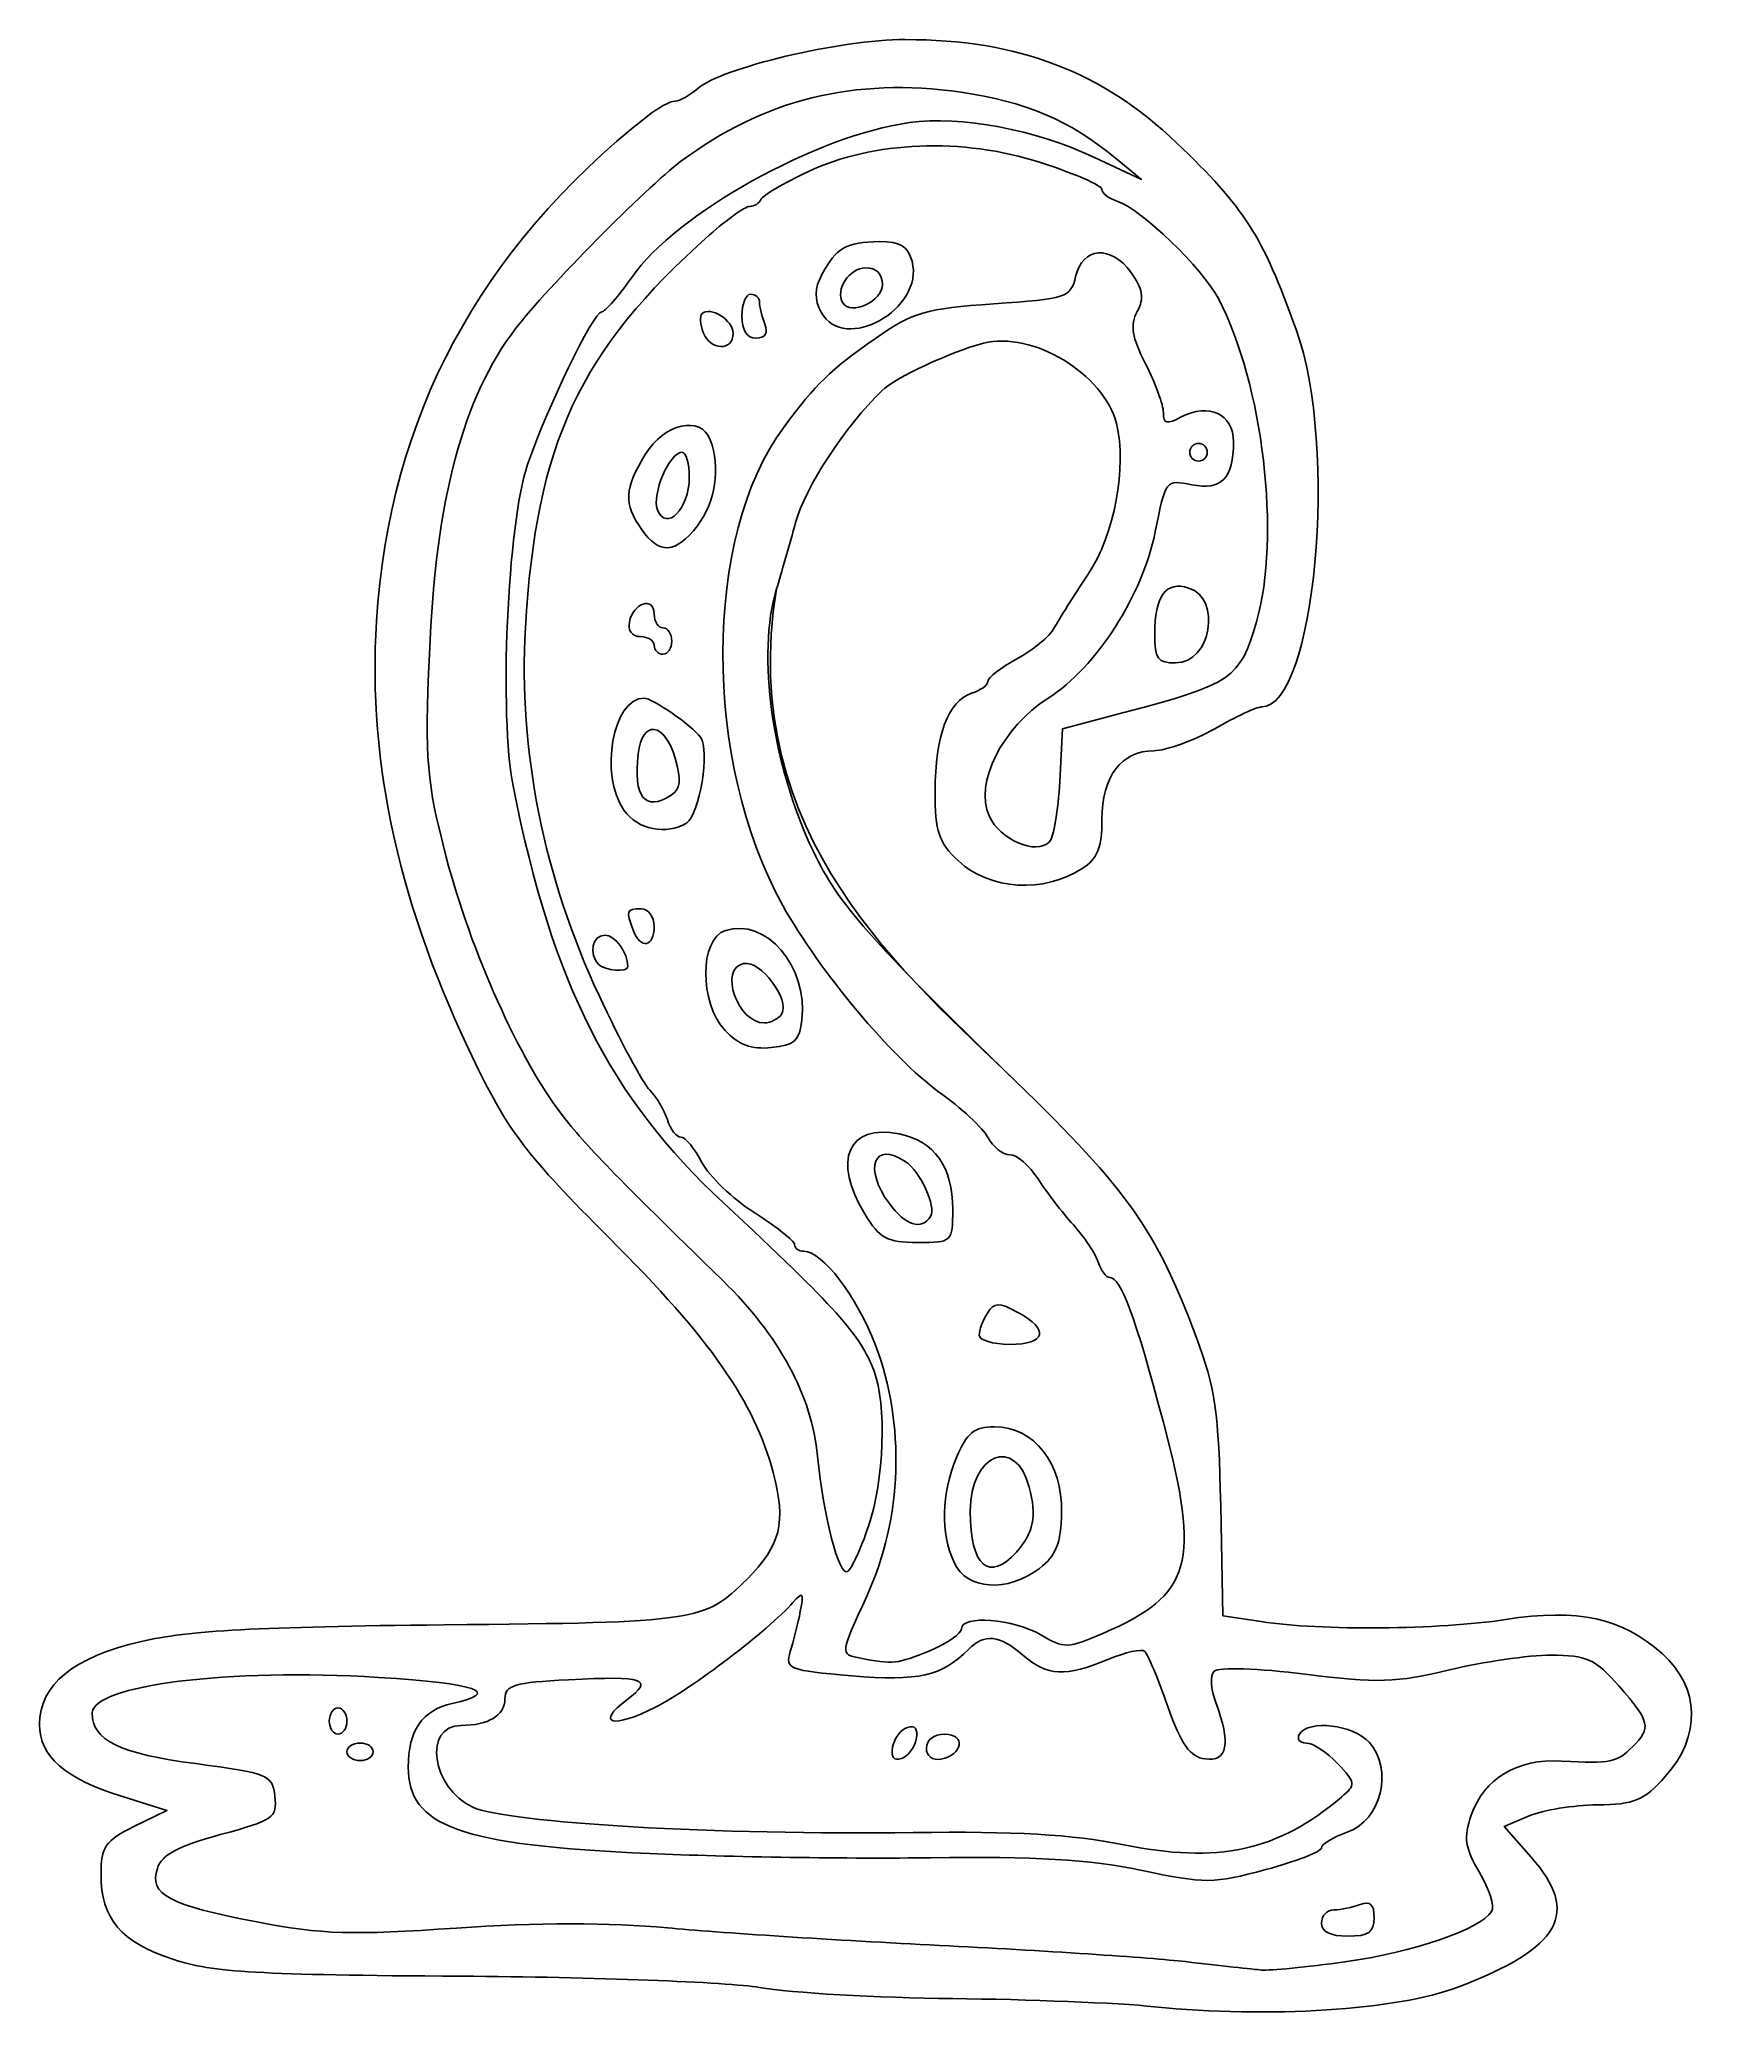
# Model space of a CAD drawing. Extents: x 36.6 to 90, y 140.5 to 204.1.
import ezdxf

# ---------------------------------------------------------------- set-up
doc = ezdxf.new("R2010")
doc.units = 0
doc.layers.add('Layer_1', color=7, linetype='CONTINUOUS')

msp = doc.modelspace()

# ---------------------------------------------------------------- linework, layer by layer
at = {"layer": 'Layer_1', "color": 7}
for points in [[(70.505433, 200.288653), (72.017057, 199.574594), (71.170391, 200.276577)], [(63.691502, 196.20761), (63.691502, 196.20761)], [(61.72478, 195.311546), (61.724769, 195.311546)], [(57.929498, 194.662867), (57.929498, 194.662867)], [(59.175946, 195.186917), (59.175946, 195.186917)], [(74.133724, 190.812472), (74.133724, 190.812472)], [(57.482613, 190.000361), (57.482613, 190.000361)], [(55.946393, 188.335269), (55.946393, 188.335269)], [(56.353724, 184.603583), (56.353724, 184.603583)], [(72.444712, 184.956361), (72.444712, 184.956361)], [(69.391002, 180.228605), (69.477055, 181.921408), (71.45261, 182.445599)], [(56.895424, 179.785776), (56.895424, 179.785776)], [(55.381948, 179.304158), (55.381948, 179.304158)], [(55.678364, 175.454444), (55.678364, 175.454444)], [(54.566318, 174.34951), (54.566318, 174.34951)], [(60.453617, 172.762662), (60.453617, 172.762662)], [(58.637345, 172.22307), (58.637359, 172.22307)], [(63.123964, 166.329694), (63.123964, 166.329694)], [(65.24012, 166.253305), (65.24012, 166.253305)], [(66.800267, 162.435022), (66.800267, 162.435028)], [(74.56402, 156.945805), (74.634431, 153.418028), (75.865744, 153.227279)], [(63.241753, 156.290852), (63.241753, 156.290852)], [(67.996734, 155.464139), (67.996734, 155.464139)], [(65.994582, 155.12464), (65.994582, 155.12464)], [(65.209256, 152.292926), (65.209259, 152.292926)], [(45.911502, 150.031361), (45.911502, 150.031361)], [(46.475946, 149.043583), (46.475946, 149.043583)], [(64.017327, 149.199361), (64.017327, 149.199361)], [(65.102613, 149.164002), (65.102613, 149.164002)], [(39.632057, 146.638158), (40.690391, 147.159496), (39.231214, 147.614111)], [(84.47948, 146.982108), (83.677455, 146.639425), (84.545526, 145.654283)], [(77.802613, 143.54025), (77.802613, 143.54025)], [(78.558303, 142.291933), (78.558303, 142.291939)], [(72.440391, 140.849617), (72.440391, 140.849617)]]:
    msp.add_lwpolyline(points, dxfattribs=at)
at = {"layer": 'Layer_1', "color": 1}
for points in [[(74.56402, 156.945805), (74.634431, 153.418028), (75.865744, 153.227279)], [(39.632057, 146.638158), (40.690391, 147.159496), (39.231214, 147.614111)], [(84.47948, 146.982108), (83.677455, 146.639425), (84.545526, 145.654283)], [(72.440394, 140.849617), (72.440391, 140.849617)]]:
    msp.add_lwpolyline(points, dxfattribs=at)
for points in [[(57.742613, 202.495524), (58.50564, 203.170537), (62.33642, 204.076917), (64.426321, 204.076917)], [(64.426321, 204.076917), (68.056241, 204.076917), (70.744475, 203.053796), (73.145946, 200.758294)], [(57.023903, 202.101361), (57.174138, 202.101361), (57.497557, 202.278735), (57.742613, 202.495524)], [(56.125578, 201.607472), (56.469421, 201.879111), (56.873668, 202.101361), (57.023903, 202.101361)], [(47.427707, 185.381128), (47.834796, 191.936944), (50.73635, 197.349955), (56.125578, 201.607472)], [(73.145946, 200.758294), (75.337983, 198.662988), (75.890588, 197.801059), (76.989336, 194.763583)], [(71.211067, 191.738655), (70.811184, 193.331918), (68.497823, 194.726499), (66.937057, 194.315186)], [(76.989336, 194.763583), (78.360781, 190.972238), (77.595284, 182.628028), (75.876023, 182.628028)], [(66.937057, 194.315186), (65.856479, 194.030418), (64.111928, 193.215925), (63.673965, 192.791716)], [(63.673965, 192.791716), (62.496336, 191.651073), (61.21744, 189.69709), (60.90081, 188.554694)], [(70.304217, 186.892637), (71.153119, 188.163921), (71.561094, 190.344045), (71.211067, 191.738655)], [(60.90081, 188.554694), (60.707211, 187.856194), (60.430416, 186.894677), (60.285712, 186.41799)], [(60.285712, 186.41799), (58.967093, 178.472317), (64.523171, 173.953296), (67.967047, 170.600676)], [(69.214241, 185.16538), (69.358789, 185.434073), (69.84928, 186.211338), (70.304217, 186.892637)], [(50.609187, 171.170398), (48.169457, 176.164857), (47.140746, 180.75981), (47.427707, 185.381128)], [(68.014796, 184.172441), (68.529942, 184.449865), (69.069692, 184.896688), (69.214241, 185.16538)], [(67.078169, 183.449272), (67.078169, 183.569589), (67.499651, 183.895016), (68.014796, 184.172441)], [(66.556554, 183.064956), (66.843442, 183.156009), (67.078169, 183.328952), (67.078169, 183.449272)], [(65.384835, 179.920162), (65.384835, 181.700169), (65.804392, 182.82623), (66.556554, 183.064956)], [(75.876023, 182.628028), (75.725559, 182.628028), (75.049736, 182.312057), (74.374197, 181.92587)], [(74.374197, 181.92587), (73.698659, 181.539686), (72.816379, 181.222186), (72.413577, 181.220315)], [(72.413577, 181.220315), (71.367975, 181.21546), (70.747057, 180.393418), (70.747057, 179.013977)], [(66.131601, 177.675663), (65.498444, 178.262453), (65.384835, 178.60392), (65.384835, 179.920162)], [(70.747057, 179.013977), (70.747057, 178.109955), (70.602402, 177.749537), (70.112057, 177.431837)], [(70.112057, 177.431837), (68.878233, 176.632425), (67.142552, 176.738747), (66.131601, 177.675663)], [(54.912099, 165.558415), (52.265676, 168.201104), (51.697958, 168.941537), (50.609187, 171.170398)], [(67.967047, 170.600676), (71.604767, 167.064821), (72.477009, 165.830195), (73.777148, 162.376695)], [(60.178998, 158.016794), (59.581121, 160.28323), (58.166982, 162.308126), (54.912099, 165.558415)], [(73.777148, 162.376695), (74.382252, 160.769378), (74.504556, 159.925271), (74.56402, 156.945805)], [(59.329961, 154.585477), (60.423786, 155.679302), (60.603754, 156.406623), (60.178998, 158.016794)], [(49.596751, 153.122521), (57.779135, 153.203031), (57.977301, 153.232817), (59.329961, 154.585477)], [(75.865744, 153.227279), (77.77765, 152.931098), (81.58756, 152.963794), (83.720195, 153.294682)], [(83.720195, 153.294682), (86.061841, 153.658004), (87.459157, 153.353419), (88.753944, 152.197431)], [(39.870425, 152.590902), (41.359472, 152.938622), (43.654269, 153.06405), (49.596751, 153.122521)], [(36.598169, 149.919451), (36.598169, 151.200673), (37.672323, 152.077605), (39.870425, 152.590902)], [(88.753944, 152.197431), (89.976836, 151.105634), (90.016528, 149.549119), (88.854661, 148.247748)], [(39.231214, 147.614111), (37.415871, 148.179693), (36.598169, 148.895623), (36.598169, 149.919451)], [(88.854661, 148.247748), (88.164803, 147.475054), (87.860652, 147.34848), (86.667439, 147.337522)], [(86.667439, 147.337522), (85.905173, 147.330523), (84.920593, 147.170584), (84.47948, 146.982108)], [(38.573724, 145.102996), (38.573724, 145.993695), (38.702254, 146.180134), (39.632057, 146.638158)], [(84.545526, 145.654283), (86.132918, 143.852805), (85.506616, 142.742681), (82.189983, 141.479062)], [(40.912593, 142.363835), (39.213209, 142.925782), (38.573724, 143.674712), (38.573724, 145.102996)], [(50.144835, 141.829721), (43.645421, 141.869624), (42.144566, 141.956453), (40.912593, 142.363835)], [(59.740391, 141.467393), (58.731446, 141.640468), (54.413446, 141.803516), (50.144835, 141.829721)], [(65.94928, 141.110147), (63.543335, 141.133572), (60.749335, 141.294317), (59.740391, 141.467393)], [(82.189983, 141.479062), (80.254771, 140.74176), (76.095456, 140.473228), (72.440394, 140.849617)], [(72.440391, 140.849617), (71.276224, 140.969499), (68.355224, 141.08674), (65.94928, 141.110147)]]:
    msp.add_open_spline(points, degree=3, dxfattribs=at)
at = {"layer": 'Layer_1', "color": 7}
for points in [[(57.742613, 202.495524), (58.50564, 203.170537), (62.33642, 204.076917), (64.426321, 204.076917)], [(64.426321, 204.076917), (68.056241, 204.076917), (70.744475, 203.053796), (73.145946, 200.758294)], [(57.023903, 202.101361), (57.174138, 202.101361), (57.497557, 202.278735), (57.742613, 202.495524)], [(66.217332, 202.385593), (62.777881, 202.873394), (59.881361, 202.156744), (57.20441, 200.155639)], [(71.170391, 200.276577), (69.732593, 201.468672), (68.259339, 202.095985), (66.217332, 202.385593)], [(56.125578, 201.607472), (56.469421, 201.879111), (56.873668, 202.101361), (57.023903, 202.101361)], [(64.555737, 201.406998), (66.217969, 201.636942), (68.598373, 201.189507), (70.505433, 200.288653)], [(47.427707, 185.381128), (47.834796, 191.936944), (50.73635, 197.349955), (56.125578, 201.607472)], [(55.632886, 196.434864), (57.047875, 198.476691), (61.563747, 200.9931), (64.555737, 201.406998)], [(68.767031, 200.127242), (66.252894, 200.935645), (63.40788, 200.821624), (61.29261, 199.827691)], [(73.145946, 200.758294), (75.337983, 198.662988), (75.890588, 197.801059), (76.989336, 194.763583)], [(57.20441, 200.155639), (56.107934, 199.33599), (52.888159, 196.079331), (51.910965, 194.801559)], [(61.29261, 199.827691), (60.516499, 199.463007), (59.839166, 199.063394), (59.787426, 198.939662)], [(70.747055, 199.262767), (70.747055, 199.388062), (69.856045, 199.777078), (68.767031, 200.127242)], [(71.252596, 198.8745), (70.974548, 198.962748), (70.747055, 199.137469), (70.747055, 199.262767)], [(59.427127, 198.714694), (59.280702, 198.714694), (58.697201, 198.301944), (58.130457, 197.797472)], [(59.787426, 198.939662), (59.735683, 198.81593), (59.573549, 198.714694), (59.427127, 198.714694)], [(74.492254, 195.751361), (73.980463, 196.726467), (71.99755, 198.638063), (71.252596, 198.8745)], [(58.130457, 197.797472), (53.948928, 194.075393), (52.559077, 191.108086), (52.214972, 185.168028)], [(61.748278, 196.527472), (62.196893, 197.379354), (62.540775, 197.576365), (63.588042, 197.581485)], [(63.588042, 197.581485), (64.268432, 197.584815), (64.511614, 197.439377), (64.642636, 196.950805)], [(69.900131, 196.456917), (70.122802, 197.411926), (71.037611, 197.485213), (71.675554, 196.599151)], [(64.642636, 196.950805), (65.052253, 195.423337), (62.447972, 193.960243), (61.72478, 195.311546)], [(63.157252, 196.739139), (62.617517, 196.739139), (62.158403, 196.035951), (62.420867, 195.611277)], [(63.691502, 196.20761), (63.691502, 196.540976), (63.492326, 196.739139), (63.157252, 196.739139)], [(71.675554, 196.599151), (72.067584, 196.054645), (72.113244, 195.77143), (71.879437, 195.334558)], [(54.666888, 195.328028), (54.776316, 195.328028), (55.211015, 195.826105), (55.632886, 196.434864)], [(61.724769, 195.311546), (61.49533, 195.740253), (61.501488, 196.058862), (61.748278, 196.527472)], [(62.420867, 195.611277), (62.68041, 195.191331), (63.691502, 195.665856), (63.691502, 196.20761)], [(67.270246, 195.581963), (69.607577, 195.742564), (69.744169, 195.788008), (69.900131, 196.456917)], [(52.283651, 190.41663), (52.881688, 192.1846), (54.407023, 195.328028), (54.666888, 195.328028)], [(57.887131, 195.262177), (58.14964, 195.524683), (58.893724, 195.058356), (58.893724, 194.631328)], [(59.175946, 195.186917), (59.175946, 195.574972), (59.302946, 195.892472), (59.458169, 195.892472)], [(59.458169, 195.892472), (59.613391, 195.892472), (59.740391, 195.775858), (59.740391, 195.633333)], [(59.740391, 195.633333), (59.740391, 195.490805), (59.817477, 195.173305), (59.911697, 194.927777)], [(63.472071, 194.474305), (64.659787, 195.310431), (65.073239, 195.431008), (67.270246, 195.581963)], [(71.879437, 195.334558), (71.645667, 194.897755), (71.706382, 194.520263), (72.150382, 193.649948)], [(75.713062, 185.360653), (76.504055, 188.081574), (75.923264, 193.024891), (74.492254, 195.751361)], [(51.910965, 194.801559), (50.195401, 192.558296), (49.338769, 189.332716), (49.127695, 184.321361)], [(57.929498, 194.662867), (57.831626, 194.917916), (57.812562, 195.187605), (57.887131, 195.262177)], [(58.893724, 194.631328), (58.893724, 194.053535), (58.154037, 194.077727), (57.929498, 194.662867)], [(59.629475, 194.481361), (59.333858, 194.481361), (59.175946, 194.727027), (59.175946, 195.186917)], [(59.911697, 194.927777), (60.024109, 194.634833), (59.927078, 194.481361), (59.629475, 194.481361)], [(71.211067, 191.738655), (70.811184, 193.331918), (68.497823, 194.726499), (66.937057, 194.315186)], [(76.989336, 194.763583), (78.360781, 190.972238), (77.595284, 182.628028), (75.876023, 182.628028)], [(60.510841, 191.599768), (61.607025, 193.067422), (61.959163, 193.40925), (63.472071, 194.474305)], [(66.937057, 194.315186), (65.856479, 194.030418), (64.111928, 193.215925), (63.673965, 192.791716)], [(72.150382, 193.649948), (72.465108, 193.033039), (72.72261, 192.328265), (72.72261, 192.083784)], [(63.673965, 192.791716), (62.496336, 191.651073), (61.21744, 189.69709), (60.90081, 188.554694)], [(72.72261, 192.083784), (72.72261, 191.723988), (72.832206, 191.697933), (73.297714, 191.947065)], [(73.297714, 191.947065), (74.178205, 192.418291), (74.981141, 192.035163), (74.976067, 191.146231)], [(56.068409, 190.741917), (56.679217, 191.743712), (57.85275, 192.008126), (58.157974, 191.212723)], [(60.486993, 176.245871), (57.911972, 180.859025), (57.923275, 188.135332), (60.510841, 191.599768)], [(70.304217, 186.892637), (71.153119, 188.163921), (71.561094, 190.344045), (71.211067, 191.738655)], [(57.248081, 190.812472), (56.845017, 190.812472), (56.269726, 189.462885), (56.460675, 188.965283)], [(57.482613, 190.000361), (57.482613, 190.447023), (57.377073, 190.812472), (57.248081, 190.812472)], [(58.157974, 191.212723), (58.493474, 190.338423), (58.320562, 189.184177), (57.744352, 188.451644)], [(73.851502, 191.094694), (73.69628, 191.094694), (73.56928, 190.967694), (73.56928, 190.812472)], [(73.56928, 190.812472), (73.56928, 190.65725), (73.69628, 190.53025), (73.851502, 190.53025)], [(74.976067, 191.146231), (74.969322, 189.964758), (74.591514, 189.577914), (73.631837, 189.76985)], [(74.133724, 190.812472), (74.133724, 190.967694), (74.006724, 191.094694), (73.851502, 191.094694)], [(73.851502, 190.53025), (74.006724, 190.53025), (74.133724, 190.65725), (74.133724, 190.812472)], [(51.827252, 180.036818), (51.362839, 182.358895), (51.632493, 188.491623), (52.283651, 190.41663)], [(55.946393, 188.335269), (55.369282, 189.159212), (55.393395, 189.634812), (56.068409, 190.741917)], [(56.460675, 188.965283), (56.738585, 188.241058), (57.482613, 188.994653), (57.482613, 190.000361)], [(73.631837, 189.76985), (72.799806, 189.936254), (72.786999, 189.91982), (72.462195, 188.268871)], [(57.744352, 188.451644), (57.029878, 187.543337), (56.524017, 187.510593), (55.946393, 188.335269)], [(60.90081, 188.554694), (60.707211, 187.856194), (60.430416, 186.894677), (60.285712, 186.41799)], [(72.462195, 188.268871), (72.060294, 186.226045), (70.562044, 183.891689), (69.022894, 182.91025)], [(60.285712, 186.41799), (59.643989, 184.304018), (60.14216, 180.762536), (61.473227, 177.975964)], [(69.214241, 185.16538), (69.358789, 185.434073), (69.84928, 186.211338), (70.304217, 186.892637)], [(72.444712, 184.956361), (72.45061, 186.207997), (72.797261, 186.683059), (73.534044, 186.449209)], [(73.534044, 186.449209), (74.607773, 186.108423), (74.248625, 184.039139), (73.115751, 184.039139)], [(55.55692, 185.356307), (55.676518, 185.972982), (56.353724, 186.192743), (56.353724, 185.614879)], [(50.609187, 171.170398), (48.169457, 176.164857), (47.140746, 180.75981), (47.427707, 185.381128)], [(52.214972, 185.168028), (51.986891, 181.230858), (52.805694, 177.143107), (54.582449, 173.348744)], [(55.909698, 184.885805), (55.646882, 184.885805), (55.502909, 185.077821), (55.55692, 185.356307)], [(56.353724, 185.614879), (56.353724, 185.369111), (56.480724, 185.168028), (56.635946, 185.168028)], [(56.635946, 185.168028), (56.791169, 185.168028), (56.918169, 184.977528), (56.918169, 184.744694)], [(68.014796, 184.172441), (68.529942, 184.449865), (69.069692, 184.896688), (69.214241, 185.16538)], [(71.45261, 182.445599), (74.951697, 183.37404), (75.181183, 183.531057), (75.713062, 185.360653)], [(56.353724, 184.603583), (56.353724, 184.758805), (56.153911, 184.885805), (55.909698, 184.885805)], [(56.635946, 184.321361), (56.480724, 184.321361), (56.353724, 184.448361), (56.353724, 184.603583)], [(56.918169, 184.744694), (56.918169, 184.511861), (56.791169, 184.321361), (56.635946, 184.321361)], [(73.115751, 184.039139), (72.541068, 184.039139), (72.441034, 184.17587), (72.444712, 184.956361)], [(49.127695, 184.321361), (48.982105, 180.864819), (49.032643, 180.259167), (49.672457, 177.792903)], [(67.078169, 183.449272), (67.078169, 183.569589), (67.499651, 183.895016), (68.014796, 184.172441)], [(66.556554, 183.064956), (66.843442, 183.156009), (67.078169, 183.328952), (67.078169, 183.449272)], [(55.381948, 179.304158), (54.582145, 180.446038), (55.024212, 182.91025), (56.028864, 182.91025)], [(56.028864, 182.91025), (56.294584, 182.91025), (57.566405, 182.032451), (57.845235, 181.656608)], [(65.384835, 179.920162), (65.384835, 181.700169), (65.804392, 182.82623), (66.556554, 183.064956)], [(69.022894, 182.91025), (67.543852, 181.967139), (66.640532, 180.173456), (67.11746, 179.126714)], [(75.876023, 182.628028), (75.725559, 182.628028), (75.049736, 182.312057), (74.374197, 181.92587)], [(57.025972, 180.9809), (56.693283, 182.140915), (55.965347, 182.227752), (55.83879, 181.122522)], [(74.374197, 181.92587), (73.698659, 181.539686), (72.816379, 181.222186), (72.413577, 181.220315)], [(57.845235, 181.656608), (58.151209, 181.244176), (57.814396, 179.165531), (57.398793, 178.901362)], [(55.83879, 181.122522), (55.67901, 179.727187), (56.053781, 179.253065), (56.895424, 179.785776)], [(56.895424, 179.785776), (57.205338, 179.981935), (57.23489, 180.252448), (57.025972, 180.9809)], [(72.413577, 181.220315), (71.367975, 181.21546), (70.747057, 180.393418), (70.747057, 179.013977)], [(58.583381, 166.682472), (54.92137, 170.094319), (53.092912, 173.708496), (51.827252, 180.036818)], [(69.058889, 178.288359), (69.194223, 178.424455), (69.343674, 179.297566), (69.391002, 180.228605)], [(66.131601, 177.675663), (65.498444, 178.262453), (65.384835, 178.60392), (65.384835, 179.920162)], [(57.398793, 178.901362), (56.75479, 178.492019), (55.820033, 178.678706), (55.381948, 179.304158)], [(67.11746, 179.126714), (67.469137, 178.354864), (68.62758, 177.85462), (69.058889, 178.288359)], [(70.747057, 179.013977), (70.747057, 178.109955), (70.602402, 177.749537), (70.112057, 177.431837)], [(49.672457, 177.792903), (50.447931, 174.803721), (52.046553, 171.241131), (53.37876, 169.533264)], [(61.473227, 177.975964), (62.278139, 176.290897), (63.259025, 175.176867), (67.967047, 170.600676)], [(70.112057, 177.431837), (68.878233, 176.632425), (67.142552, 176.738747), (66.131601, 177.675663)], [(65.497891, 170.260703), (64.015739, 171.325104), (61.669315, 174.127746), (60.486993, 176.245871)], [(55.678364, 175.454444), (55.436307, 176.085228), (55.455397, 176.136917), (55.930391, 176.136917)], [(56.353724, 175.572472), (56.353724, 174.899584), (55.920346, 174.823847), (55.678364, 175.454444)], [(55.930391, 176.136917), (56.165575, 176.136917), (56.353724, 175.886052), (56.353724, 175.572472)], [(58.64512, 175.442035), (59.955517, 175.85794), (61.299107, 174.287114), (61.102607, 172.568919)], [(54.566318, 174.34951), (54.233403, 174.682422), (54.365852, 175.29025), (54.771307, 175.29025)], [(54.771307, 175.29025), (55.099314, 175.29025), (55.507057, 174.730047), (55.507057, 174.279389)], [(58.637359, 172.22307), (57.798397, 173.123588), (57.80335, 175.174863), (58.64512, 175.442035)], [(55.507057, 174.279389), (55.507057, 174.089171), (54.771854, 174.14397), (54.566318, 174.34951)], [(59.228685, 174.380058), (58.420587, 174.213629), (59.032922, 172.468028), (59.899403, 172.468028)], [(60.453617, 172.762662), (60.734835, 173.21768), (59.770064, 174.491558), (59.228685, 174.380058)], [(54.582449, 173.348744), (55.264185, 171.892862), (55.996792, 170.526861), (56.210468, 170.313185)], [(59.899403, 172.468028), (60.104068, 172.468028), (60.353465, 172.600613), (60.453617, 172.762662)], [(61.102607, 172.568919), (61.025445, 171.894202), (60.864778, 171.748341), (60.119012, 171.675963)], [(60.119012, 171.675963), (59.483004, 171.614238), (59.058539, 171.770973), (58.637345, 172.22307)], [(54.912099, 165.558415), (52.265676, 168.201104), (51.697958, 168.941537), (50.609187, 171.170398)], [(67.967047, 170.600676), (71.604767, 167.064821), (72.477009, 165.830195), (73.777148, 162.376695)], [(56.210468, 170.313185), (56.424141, 170.099512), (56.679346, 169.671437), (56.777585, 169.361912)], [(67.087214, 168.782239), (66.926042, 169.083387), (66.210849, 169.748695), (65.497891, 170.260703)], [(53.37876, 169.533264), (54.191174, 168.491768), (55.049062, 167.606521), (58.556892, 164.189993)], [(56.777585, 169.361912), (56.875824, 169.052388), (57.071381, 168.799139), (57.212159, 168.799139)], [(63.123964, 166.329694), (62.075164, 168.049853), (62.581434, 169.232818), (64.225667, 168.903973)], [(57.212159, 168.799139), (57.352935, 168.799139), (57.65776, 168.432405), (57.889549, 167.984174)], [(64.425364, 168.018707), (63.420244, 168.689843), (63.078061, 167.808601), (63.903169, 166.673873)], [(64.225667, 168.903973), (65.357474, 168.677611), (65.94928, 167.844841), (65.94928, 166.478564)], [(67.787147, 168.234694), (67.563354, 168.234694), (67.248382, 168.481088), (67.087214, 168.782239)], [(57.889549, 167.984174), (58.121338, 167.53594), (58.886375, 166.80569), (59.589628, 166.361396)], [(65.24012, 166.253305), (65.430541, 166.561416), (64.906138, 167.697685), (64.425364, 168.018707)], [(68.691845, 167.458583), (68.418055, 167.885444), (68.010941, 168.234694), (67.787147, 168.234694)], [(69.830355, 165.976917), (69.477963, 166.364972), (68.965634, 167.031722), (68.691845, 167.458583)], [(63.424051, 161.281402), (62.982162, 162.443655), (62.218748, 163.29545), (58.583381, 166.682472)], [(63.903169, 166.673873), (64.423561, 165.958205), (64.954511, 165.791183), (65.24012, 166.253305)], [(59.589628, 166.361396), (60.29288, 165.9171), (60.868495, 165.458333), (60.868772, 165.341917)], [(64.816242, 165.412472), (63.840809, 165.412472), (63.605416, 165.540056), (63.123964, 166.329694)], [(65.94928, 166.478564), (65.94928, 165.422288), (65.938837, 165.412472), (64.816242, 165.412472)], [(60.178998, 158.016794), (59.581121, 160.28323), (58.166982, 162.308126), (54.912099, 165.558415)], [(70.628078, 164.777472), (70.541721, 165.049111), (70.182746, 165.588861), (69.830355, 165.976917)], [(60.868772, 165.341917), (60.869048, 165.2255), (61.002048, 165.13025), (61.164326, 165.13025)], [(61.164326, 165.13025), (61.767855, 165.13025), (62.861529, 163.696818), (63.468301, 162.110529)], [(71.002996, 164.283583), (70.883151, 164.283583), (70.714438, 164.505833), (70.628078, 164.777472)], [(58.556892, 164.189993), (60.37878, 162.415526), (61.418414, 160.492026), (61.607102, 158.546584)], [(72.723677, 159.622903), (71.812503, 163.060867), (71.361088, 164.283583), (71.002996, 164.283583)], [(67.064136, 163.141653), (67.28659, 163.49331), (67.427134, 163.496578), (68.047591, 163.164513)], [(66.800267, 162.435028), (66.802525, 162.598011), (66.921386, 162.915991), (67.064136, 163.141653)], [(68.047591, 163.164513), (69.070118, 162.617273), (68.947013, 162.138689), (67.783724, 162.138689)], [(67.783724, 162.138689), (67.240446, 162.138689), (66.797891, 162.272039), (66.800267, 162.435022)], [(73.777148, 162.376695), (74.382252, 160.769378), (74.504556, 159.925271), (74.56402, 156.945805)], [(63.468301, 162.110529), (64.432818, 159.588989), (64.33008, 156.53566), (63.19774, 154.069366)], [(63.241753, 156.290852), (63.743199, 157.762523), (63.832497, 160.207103), (63.424051, 161.281402)], [(66.075989, 158.507093), (66.408255, 159.302313), (66.637134, 159.485805), (67.296795, 159.485805)], [(68.409126, 157.549676), (67.96869, 159.213591), (66.513724, 158.618034), (66.513724, 156.773836)], [(67.296795, 159.485805), (68.568432, 159.485805), (69.483399, 158.320513), (69.449115, 156.744635)], [(70.800347, 152.855886), (73.634857, 154.08346), (73.923062, 155.097479), (72.723677, 159.622903)], [(61.607102, 158.546584), (61.796044, 156.598542), (62.298174, 154.665707), (62.571438, 154.834594)], [(65.994582, 155.12464), (65.552681, 156.094505), (65.582312, 157.32555), (66.075989, 158.507093)], [(59.329961, 154.585477), (60.423786, 155.679302), (60.603754, 156.406623), (60.178998, 158.016794)], [(67.996734, 155.464139), (68.554809, 156.08829), (68.657922, 156.609755), (68.409126, 157.549676)], [(66.513724, 156.773836), (66.513724, 155.008542), (67.114764, 154.477744), (67.996734, 155.464139)], [(69.449115, 156.744635), (69.427299, 155.741219), (69.27296, 155.346348), (68.743559, 154.939327)], [(62.571438, 154.834594), (62.692748, 154.909566), (62.994388, 155.564884), (63.241753, 156.290852)], [(49.596751, 153.122521), (57.779135, 153.203031), (57.977301, 153.232817), (59.329961, 154.585477)], [(68.743559, 154.939327), (67.719812, 154.152237), (66.397008, 154.241408), (65.994582, 155.12464)], [(61.051691, 153.559139), (61.169225, 154.16514), (61.135751, 154.204962), (60.814452, 153.841361)], [(63.19774, 154.069366), (62.335977, 152.192413), (62.334383, 152.179967), (62.940494, 152.061687)], [(60.814452, 153.841361), (60.020951, 152.943392), (57.562739, 151.071488), (56.39404, 150.47526)], [(60.729345, 152.261823), (60.831372, 152.58729), (60.976428, 153.171083), (61.051691, 153.559139)], [(66.231502, 152.998482), (66.231502, 153.447029), (67.908624, 153.318406), (68.781244, 152.802936)], [(75.865744, 153.227279), (77.77765, 152.931098), (81.58756, 152.963794), (83.720192, 153.294682)], [(83.720192, 153.294682), (86.061841, 153.658004), (87.459154, 153.353419), (88.753944, 152.197431)], [(39.870425, 152.590902), (41.359472, 152.938622), (43.654269, 153.06405), (49.596751, 153.122521)], [(65.209259, 152.292926), (65.771491, 152.527842), (66.231502, 152.845342), (66.231502, 152.998482)], [(68.207057, 152.148028), (67.445803, 152.808261), (66.981347, 152.857554), (66.457503, 152.333713)], [(68.781244, 152.802936), (69.538128, 152.355834), (69.652636, 152.358836), (70.800347, 152.855886)], [(36.598169, 149.919451), (36.598169, 151.200673), (37.672323, 152.077605), (39.870425, 152.590902)], [(62.703947, 151.487464), (60.675263, 151.658951), (60.555127, 151.706065), (60.729345, 152.261823)], [(66.457503, 152.333713), (65.594301, 151.470508), (64.860813, 151.305143), (62.703947, 151.487464)], [(62.940494, 152.061687), (64.039169, 151.847292), (64.176103, 151.861248), (65.209256, 152.292926)], [(70.940566, 152.010622), (69.580275, 151.442255), (68.9864, 151.472108), (68.207057, 152.148028)], [(72.128572, 152.2717), (72.037293, 152.362977), (71.502691, 152.245482), (70.940566, 152.010622)], [(72.861497, 150.504106), (72.549664, 151.385003), (72.219848, 152.180421), (72.128572, 152.2717)], [(85.181711, 152.148764), (84.460484, 152.149047), (82.990061, 151.93589), (81.914103, 151.674809)], [(87.368933, 151.150429), (86.602567, 152.023271), (86.32904, 152.148121), (85.181711, 152.148764)], [(88.753944, 152.197431), (89.976833, 151.105634), (90.016525, 149.549119), (88.854661, 148.247748)], [(47.495437, 151.434499), (42.685479, 151.735032), (38.291502, 151.185088), (38.291502, 150.282547)], [(49.860265, 150.595295), (51.485523, 150.952261), (50.688881, 151.234965), (47.495437, 151.434499)], [(55.479109, 150.715835), (56.359236, 151.379714), (56.054543, 151.484159), (53.602057, 151.359253)], [(74.35473, 151.635255), (74.220237, 151.500762), (74.242772, 151.05129), (74.405459, 150.62339)], [(77.277262, 151.538673), (75.787417, 151.726845), (74.48922, 151.769745), (74.35473, 151.635255)], [(81.914103, 151.674809), (80.213733, 151.262214), (79.607148, 151.244403), (77.277262, 151.538673)], [(51.555946, 150.743952), (51.555946, 150.211927), (51.026918, 149.89025), (50.151947, 149.89025)], [(53.602057, 151.359253), (51.853657, 151.270207), (51.555946, 151.18068), (51.555946, 150.743952)], [(87.801343, 149.204853), (88.413384, 149.816892), (88.37054, 150.009661), (87.368933, 151.150429)], [(38.291502, 150.282547), (38.291502, 149.410102), (39.165733, 148.983933), (41.616655, 148.661604)], [(45.911502, 150.031361), (45.911502, 150.264194), (46.038502, 150.454694), (46.193724, 150.454694)], [(46.193724, 150.454694), (46.348946, 150.454694), (46.475946, 150.264194), (46.475946, 150.031361)], [(48.451502, 148.551639), (48.451502, 149.735629), (48.898483, 150.384051), (49.860265, 150.595295)], [(56.39404, 150.47526), (55.030184, 149.779475), (54.442583, 149.93398), (55.479109, 150.715835)], [(74.063315, 148.812288), (73.574766, 148.881689), (73.297802, 149.271574), (72.861497, 150.504106)], [(74.405459, 150.62339), (74.900776, 149.32061), (74.785367, 148.709717), (74.063315, 148.812288)], [(39.231214, 147.614111), (37.415871, 148.179693), (36.598169, 148.895623), (36.598169, 149.919451)], [(46.193724, 149.608028), (46.038502, 149.608028), (45.911502, 149.798528), (45.911502, 150.031361)], [(46.475946, 150.031361), (46.475946, 149.798528), (46.348946, 149.608028), (46.193724, 149.608028)], [(50.151947, 149.89025), (48.913819, 149.89025), (49.198973, 147.871571), (50.523182, 147.262199)], [(64.017327, 149.199361), (64.070955, 149.476013), (64.285715, 149.759265), (64.494565, 149.82881)], [(64.494565, 149.82881), (64.737454, 149.909689), (64.839159, 149.773988), (64.776787, 149.452249)], [(65.102613, 149.164002), (65.102613, 149.4258), (65.343913, 149.608028), (65.690575, 149.608028)], [(65.690575, 149.608028), (66.378365, 149.608028), (66.281145, 148.948539), (65.573114, 148.811224)], [(77.313429, 149.325805), (77.098491, 149.325805), (77.001124, 149.452805), (77.097057, 149.608028)], [(77.097057, 149.608028), (77.394867, 150.089894), (78.818672, 149.91826), (79.344622, 149.337092)], [(46.475946, 149.043583), (46.475946, 149.198805), (46.666446, 149.325805), (46.89928, 149.325805)], [(46.89928, 148.761361), (46.666446, 148.761361), (46.475946, 148.888361), (46.475946, 149.043583)], [(46.89928, 149.325805), (47.132113, 149.325805), (47.322613, 149.198805), (47.322613, 149.043583)], [(47.322613, 149.043583), (47.322613, 148.888361), (47.132113, 148.761361), (46.89928, 148.761361)], [(64.29955, 148.822801), (64.056661, 148.741922), (63.954956, 148.877622), (64.017327, 149.199361)], [(64.776787, 149.452249), (64.72316, 149.175598), (64.5084, 148.892346), (64.29955, 148.822801)], [(65.573114, 148.811224), (65.294629, 148.757212), (65.102613, 148.901185), (65.102613, 149.164002)], [(78.322241, 148.667954), (77.982332, 149.029771), (77.528366, 149.325805), (77.313429, 149.325805)], [(79.344622, 149.337092), (80.123769, 148.476142), (79.718002, 146.833851), (78.632648, 146.455495)], [(85.518732, 148.746717), (87.124616, 148.663052), (87.293422, 148.696933), (87.801343, 149.204853)], [(41.616655, 148.661604), (43.955586, 148.354001), (44.081248, 148.301971), (44.161941, 147.607682)], [(56.212613, 145.773102), (50.102513, 146.045347), (48.451502, 146.636422), (48.451502, 148.551639)], [(78.441993, 147.585609), (78.915384, 147.98891), (78.909407, 148.042945), (78.322241, 148.667954)], [(82.620383, 147.004065), (83.03494, 148.193262), (84.080093, 148.821666), (85.518732, 148.746717)], [(88.854661, 148.247748), (88.164803, 147.475054), (87.860649, 147.34848), (86.667439, 147.337522)], [(44.161941, 147.607682), (44.240741, 146.929702), (44.114982, 146.841649), (42.407978, 146.379586)], [(71.398745, 146.06175), (74.479678, 145.434345), (76.406087, 145.851136), (78.441993, 147.585609)], [(50.523182, 147.262199), (51.631181, 146.752323), (58.433166, 146.36101), (64.67928, 146.44781)], [(82.884752, 145.166575), (82.410932, 145.969644), (82.366773, 146.276561), (82.620383, 147.004065)], [(86.667439, 147.337522), (85.905173, 147.330523), (84.92059, 147.170584), (84.47948, 146.982108)], [(38.573724, 145.102996), (38.573724, 145.993695), (38.702254, 146.180134), (39.632057, 146.638158)], [(42.407978, 146.379586), (41.049691, 146.011913), (40.520617, 145.728988), (40.383505, 145.29699)], [(64.67928, 146.44781), (67.911554, 146.492726), (69.821168, 146.383012), (71.398745, 146.06175)], [(78.632648, 146.455495), (78.176128, 146.296353), (77.802613, 146.070417), (77.802613, 145.953419)], [(65.243724, 145.637161), (62.760169, 145.601268), (58.696169, 145.662448), (56.212613, 145.773102)], [(71.988245, 145.236295), (70.34797, 145.579308), (68.566682, 145.685181), (65.243724, 145.637161)], [(77.802613, 145.953419), (77.802613, 145.836418), (76.995898, 145.522325), (76.009912, 145.25543)], [(84.545526, 145.654283), (86.132918, 143.852805), (85.506616, 142.742681), (82.189983, 141.479062)], [(40.912593, 142.363835), (39.213209, 142.925782), (38.573724, 143.674712), (38.573724, 145.102996)], [(40.383505, 145.29699), (40.115597, 144.45288), (40.734547, 144.119127), (43.5795, 143.573642)], [(76.009912, 145.25543), (74.330526, 144.800841), (74.076317, 144.799633), (71.988245, 145.236295)], [(83.272791, 143.909936), (83.372229, 144.070831), (83.197613, 144.636319), (82.884752, 145.166575)], [(77.802613, 143.54025), (77.802613, 143.773083), (77.982727, 143.963583), (78.202863, 143.963583)], [(78.202863, 143.963583), (78.423002, 143.963583), (78.804002, 144.040669), (79.04953, 144.134889)], [(78.558303, 142.291939), (80.738427, 142.592065), (82.921306, 143.341221), (83.272791, 143.909936)], [(79.04953, 144.134889), (79.369556, 144.257695), (79.495946, 144.137824), (79.495946, 143.711556)], [(43.5795, 143.573642), (45.674655, 143.171922), (46.656447, 143.141995), (50.003724, 143.377823)], [(50.003724, 143.377823), (52.562929, 143.558126), (54.949053, 143.560355), (56.777057, 143.384144)], [(56.777057, 143.384144), (58.32928, 143.234521), (62.26628, 142.980871), (65.525946, 142.820476)], [(78.64928, 143.116917), (78.084835, 143.116917), (77.802613, 143.258028), (77.802613, 143.54025)], [(79.495946, 143.711556), (79.495946, 143.238995), (79.322128, 143.116917), (78.64928, 143.116917)], [(65.525946, 142.820476), (68.785613, 142.660083), (72.341613, 142.425196), (73.428169, 142.298506)], [(50.144835, 141.829721), (43.645421, 141.869624), (42.144566, 141.956453), (40.912593, 142.363835)], [(73.428169, 142.298506), (74.514724, 142.171814), (75.616785, 142.050128), (75.877191, 142.028089)], [(75.877191, 142.028089), (76.137598, 142.006048), (77.344098, 142.124781), (78.558303, 142.291933)], [(59.740391, 141.467393), (58.731446, 141.640468), (54.413446, 141.803516), (50.144835, 141.829721)], [(65.94928, 141.110147), (63.543335, 141.133572), (60.749335, 141.294317), (59.740391, 141.467393)], [(82.189983, 141.479062), (80.254771, 140.74176), (76.095456, 140.473228), (72.440391, 140.849617)], [(72.440391, 140.849617), (71.276224, 140.969499), (68.355224, 141.08674), (65.94928, 141.110147)]]:
    msp.add_open_spline(points, degree=3, dxfattribs=at)

doc.saveas('drawing.dxf')
